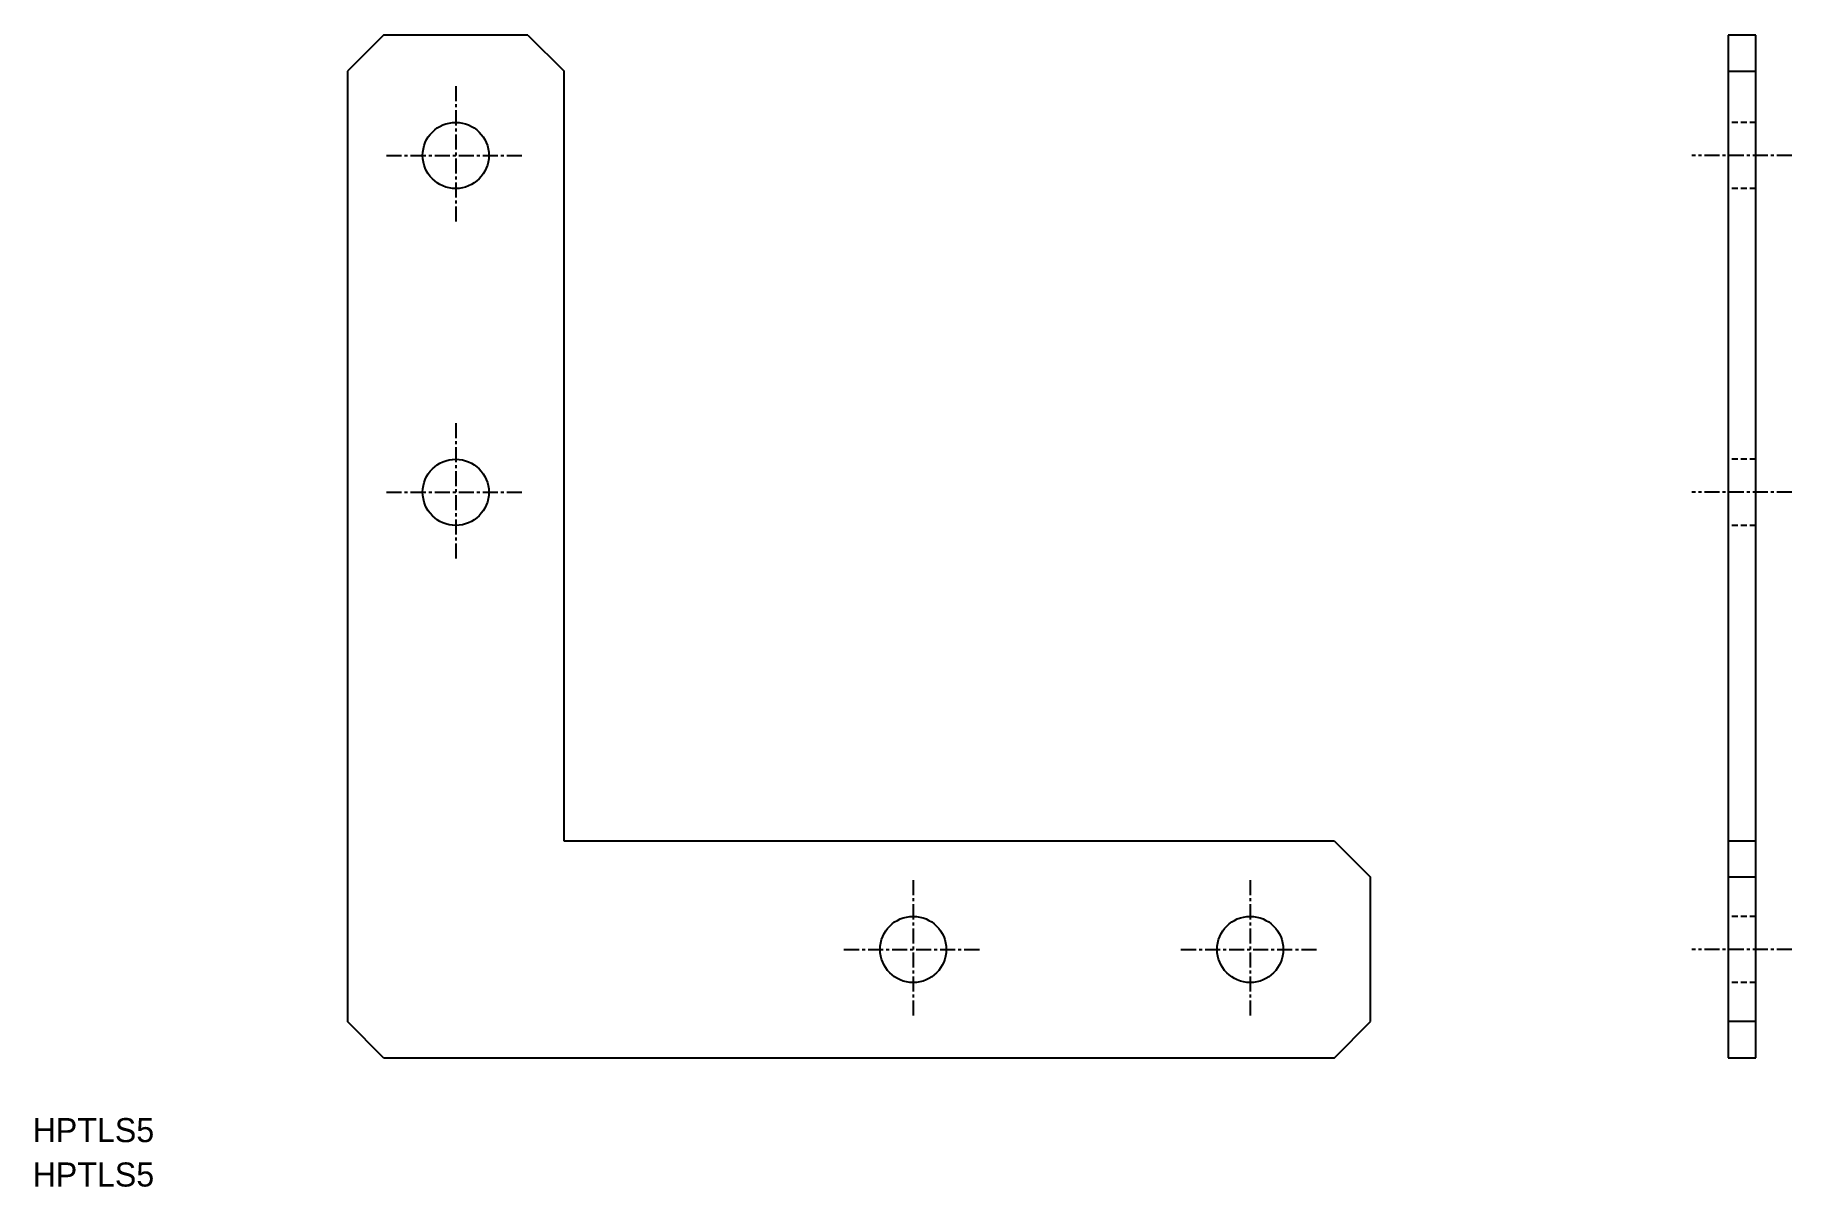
# Model space of a CAD drawing. Extents: x -26 to 120, y 0 to 96.
import ezdxf

# ---------------------------------------------------------------- set-up
doc = ezdxf.new("R2010")
doc.units = 0
doc.linetypes.add('CENTER', pattern=[2, 1.25, -0.25, 0.25, -0.25])
doc.linetypes.add('DASHED', pattern=[0.75, 0.5, -0.25])
doc.layers.get('0').update_dxf_attribs({"linetype": 'CONTINUOUS'})
doc.layers.add('CENTER', color=1, linetype='CENTER')

msp = doc.modelspace()

# ---------------------------------------------------------------- linework, layer by layer
at = {"color": 7, "linetype": 'CONTINUOUS'}
for p, q in [((3, 95.71), (0, 92.71)), ((15, 95.71), (3, 95.71)), ((15, 95.71), (18, 92.71)), ((114.7, 95.71), (114.7, 10.71)), ((117, 95.71), (114.7, 95.71)), ((117, 10.71), (117, 95.71)), ((0, 92.71), (0, 13.71)), ((18, 28.71), (18, 92.71)), ((114.7, 92.71), (117, 92.71)), ((82, 28.71), (18, 28.71)), ((82, 28.71), (85, 25.71)), ((117, 28.71), (114.7, 28.71)), ((85, 13.71), (85, 25.71)), ((117, 25.71), (114.7, 25.71)), ((3, 10.71), (0, 13.71)), ((82, 10.71), (85, 13.71)), ((117, 13.71), (114.7, 13.71)), ((3, 10.71), (82, 10.71)), ((114.7, 10.71), (117, 10.71))]:
    msp.add_line(p, q, dxfattribs=at)
at = {"color": 3, "linetype": 'DASHED'}
for p, q in [((117, 88.46), (114.7, 88.46)), ((117, 82.96), (114.7, 82.96)), ((117, 60.46), (114.7, 60.46)), ((117, 54.96), (114.7, 54.96)), ((117, 22.46), (114.7, 22.46)), ((117, 16.96), (114.7, 16.96))]:
    msp.add_line(p, q, dxfattribs=at)
at = {"color": 7, "linetype": 'CONTINUOUS'}
for centre in [(9, 85.71), (9, 57.71), (47, 19.71), (75, 19.71)]:
    msp.add_circle(centre, 2.75, dxfattribs=at)
at = {"layer": 'CENTER', "color": 1, "linetype": 'CENTER'}
for p, q in [((9, 91.46), (9, 79.96)), ((3.25, 85.71), (14.75, 85.71)), ((120, 85.71), (111.7, 85.71)), ((9, 63.46), (9, 51.96)), ((3.25, 57.71), (14.75, 57.71)), ((120, 57.71), (111.7, 57.71)), ((47, 25.46), (47, 13.96)), ((75, 25.46), (75, 13.96)), ((41.25, 19.71), (52.75, 19.71)), ((69.25, 19.71), (80.75, 19.71)), ((120, 19.71), (111.7, 19.71))]:
    msp.add_line(p, q, dxfattribs=at)

# ---------------------------------------------------------------- texts
at = {"color": 7, "linetype": 'CONTINUOUS'}
for p in [(-26.16, 3.69), (-26.16, 0)]:
    msp.add_text('HPTLS5', height=2, dxfattribs=at).set_placement(p)

doc.saveas('drawing.dxf')
